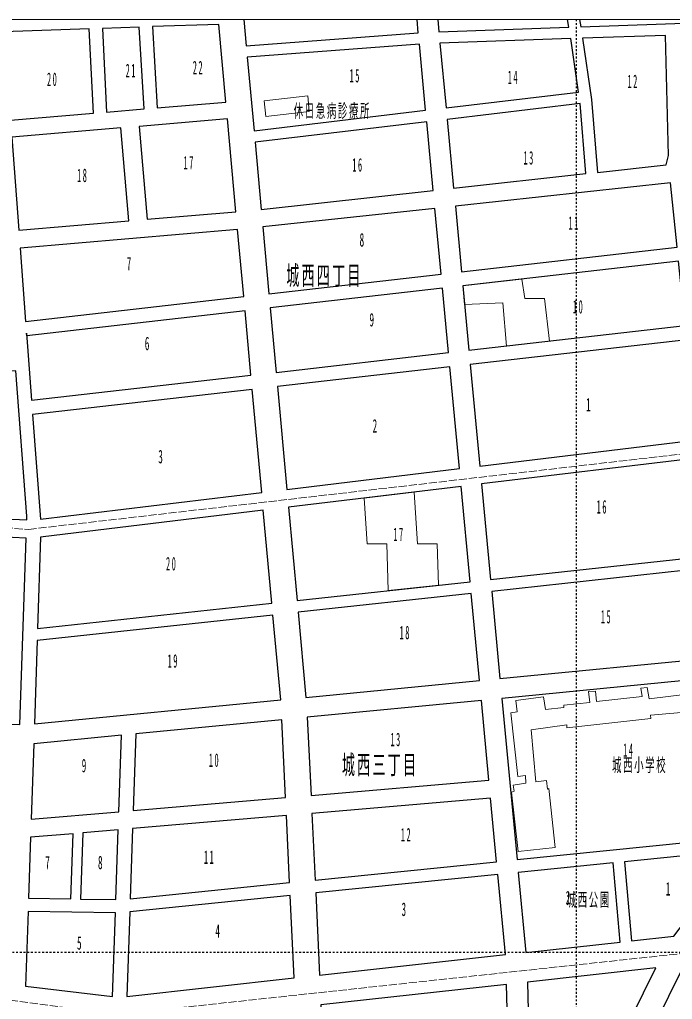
# Model space of a CAD drawing. Units: millimetres, scale not verified. Extents: x -69 to 81, y -68 to 83.
# Drawn here: x 0.8 to 35.8, y 30.9 to 83.5 of the extents above; entities that cross this region are included whole.
import ezdxf
from ezdxf.enums import TextEntityAlignment as Align

# ---------------------------------------------------------------- set-up
doc = ezdxf.new("R2010")
doc.units = ezdxf.units.MM
doc.header["$LTSCALE"] = 0.25
doc.linetypes.add('USER1', pattern=[0.70556, 0.35278, -0.35278])
doc.linetypes.add('USER3', pattern=[2.11668, 1.7639, -0.35278])
for name, color, linetype in [('0-0_01 グリッド', 7, 'USER1'), ('0-4_05 町名', 7, 'Continuous'), ('0-6_07 街区符号', 7, 'Continuous'), ('1-9_26 道路', 7, 'Continuous')]:
    doc.layers.add(name, color=color, linetype=linetype)
for name, color, linetype, lineweight in [('0-2_03 施設名・公園名', 7, 'Continuous', 18), ('0-C_13 町界', 30, 'USER3', 18), ('0-E_15 病院', 4, 'Continuous', 18), ('0-F_16 学校', 1, 'Continuous', 18), ('1-D_30 公園・緑地', 3, 'Continuous', 18)]:
    doc.layers.add(name, color=color, linetype=linetype, lineweight=lineweight)
doc.styles.add('ＭＳ ゴシック', font='')
doc.styles.get('ＭＳ ゴシック').set_extended_font_data('MS Gothic')

msp = doc.modelspace()

# ---------------------------------------------------------------- linework, layer by layer
at = {"layer": '0-0_01 グリッド'}
for p, q in [((30.6691, -66.6146), (30.6691, 83.4748)), ((80.6683, 33.3944), (-69.3363, 33.3944))]:
    msp.add_line(p, q, dxfattribs=at)
at = {"layer": '0-2_03 施設名・公園名'}
msp.add_lwpolyline([(-69.3363, -66.6146), (80.6683, -66.6146), (80.6683, 83.4748), (-69.3363, 83.4748)], close=True, dxfattribs=at)
at = {"layer": '0-C_13 町界'}
for points in [[(-3.0764, 61.9563), (-2.7527, 56.3876), (1.227, 56.1103), (38.1094, 60.3636)], [(40.7659, 38.601), (37.1502, 33.4352), (6.0324, 30.079), (-0.2932, 30.9105), (-5.15, 32.7009)]]:
    msp.add_lwpolyline(points, dxfattribs=at)
at = {"layer": '0-E_15 病院'}
msp.add_lwpolyline([(13.8921, 79.1206), (16.2415, 79.3772), (16.3038, 78.5373), (13.9846, 78.281)], close=True, dxfattribs=at)
at = {"layer": '0-F_16 学校'}
for points in [[(27.537, 38.8241), (27.178, 42.0127), (27.3186, 42.0564), (27.2672, 42.3834), (27.947, 42.495), (27.9156, 42.8946), (27.506, 42.844), (27.1263, 46.2629), (27.476, 46.3139), (27.3944, 46.9337), (28.894, 47.128), (28.9957, 46.4483), (29.9754, 46.5509), (29.9851, 46.6708), (31.3749, 46.8148), (31.3032, 47.415), (31.6734, 47.4257), (31.7345, 46.8658), (34.184, 47.1426), (34.1223, 47.5855), (34.462, 47.6165), (34.5544, 47.0136), (36.4526, 47.2458)], [(37.3452, 46.3785), (34.6367, 46.1337), (34.6574, 45.9639), (30.1487, 45.4514), (30.148, 45.6214), (28.219, 45.346), (28.4768, 42.5567)], [(28.4768, 42.5567), (29.0566, 42.6287), (29.0976, 42.1584), (29.1776, 42.2087), (29.5067, 39.0396), (27.537, 38.8241)]]:
    msp.add_lwpolyline(points, dxfattribs=at)
at = {"layer": '1-9_26 道路'}
for points in [[(11.4521, 83.2199), (7.8881, 83.0971), (8.1505, 78.7378), (11.8348, 79.0468)], [(4.7221, 78.45), (4.499, 82.98), (-0.095, 82.8215), (0.2629, 78.0757)], [(7.1843, 83.0726), (5.2037, 83.0042), (5.4245, 78.5091), (7.4482, 78.6789)], [(35.5962, 76.1753), (35.4422, 82.627), (30.9838, 82.473), (31.4655, 79.1838), (31.7841, 75.2755), (35.4671, 75.6806)], [(22.5578, 78.6064), (22.222, 82.1569), (12.985, 81.4522), (13.3466, 77.5098)], [(30.3568, 82.4513), (23.3274, 82.2093), (23.6557, 78.7373), (30.7764, 79.5848)], [(30.8584, 78.9667), (23.7143, 78.1163), (24.0633, 74.4257), (31.1654, 75.2073)], [(7.1727, 77.7441), (7.6128, 72.7564), (12.374, 73.1634), (11.9175, 78.1421)], [(22.9643, 74.305), (22.6163, 77.9854), (13.4034, 76.8886), (13.7334, 73.2894)], [(6.6269, 72.6725), (6.1864, 77.6616), (0.3312, 77.1699), (0.7085, 72.1671)], [(36.0623, 71.2645), (35.7011, 74.7044), (24.1546, 73.4582), (24.487, 69.9424)], [(13.8201, 72.3426), (14.1482, 68.7616), (23.3884, 69.817), (23.0556, 73.3398)], [(0.7804, 71.2133), (1.0779, 67.2687), (12.7919, 68.6069), (12.4615, 72.2109)], [(36.142, 70.5), (24.559, 69.1769), (24.8856, 65.7227), (36.5043, 67.0497)], [(23.4607, 69.0517), (14.2185, 67.9961), (14.5355, 64.5405), (23.7873, 65.5973)], [(13.1788, 64.3856), (12.8618, 67.8409), (1.1454, 66.5028), (1.1247, 66.6475), (1.3967, 63.0398)], [(37.1482, 60.9121), (36.5844, 66.2854), (24.958, 64.9575), (25.4734, 59.5039)], [(23.8593, 64.8319), (14.6057, 63.7751), (15.1118, 58.2542), (24.3754, 59.3714)], [(-2.8321, 64.3312), (-2.488, 56.7931), (1.1386, 56.6241), (1.1452, 56.8262), (0.5581, 64.6137)], [(13.7558, 58.0904), (13.2487, 63.6201), (1.4547, 62.2729), (1.878, 56.6577)], [(25.5636, 58.5494), (26.0482, 53.4198), (37.801, 54.6912), (37.2481, 59.9586)], [(24.9497, 53.3008), (24.4657, 58.4168), (15.1993, 57.299), (15.6579, 52.2955)], [(13.8433, 57.1355), (1.8865, 55.6931), (1.7216, 50.7881), (14.3003, 52.1487)], [(-3.5596, 45.7105), (0.7689, 45.6318), (1.1055, 55.6421), (-2.5804, 55.8135)], [(37.8674, 54.0573), (26.1083, 52.7856), (26.5513, 48.0985), (38.3724, 49.2436)], [(25.451, 47.9919), (25.0091, 52.6669), (15.7159, 51.6614), (16.135, 47.0896)], [(14.3584, 51.5143), (1.7001, 50.1449), (1.5497, 45.6767), (14.7763, 46.958)], [(38.4833, 48.1881), (26.6513, 47.042), (27.4691, 38.3867), (39.3851, 39.5904)], [(25.9564, 42.6466), (25.5509, 46.9354), (16.2043, 46.03), (16.4058, 41.8341)], [(15.0338, 41.7174), (14.8331, 45.8972), (6.9962, 45.1378), (6.8546, 41.0212)], [(1.5136, 44.6072), (1.3776, 40.5551), (6.0877, 40.9561), (6.2286, 45.0635)], [(26.047, 41.6852), (16.452, 40.8686), (16.6239, 37.2908), (26.3694, 38.2754)], [(6.8213, 40.049), (6.692, 36.2871), (15.2529, 37.152), (15.0801, 40.7518)], [(6.0543, 39.9835), (4.1608, 39.8226), (4.0225, 36.2683), (5.9254, 36.2366)], [(1.3451, 39.5834), (1.2352, 36.3148), (3.5005, 36.2771), (3.6368, 39.778)], [(39.3918, 38.8945), (33.2435, 38.2734), (33.6156, 34.0321), (35.8852, 34.2825)], [(32.9965, 33.9635), (32.6242, 38.2107), (27.5342, 37.6965), (27.9399, 33.4061)], [(26.4346, 37.5854), (16.657, 36.5975), (16.8688, 32.1848), (26.8411, 33.2848)], [(39.6302, 37.2531), (36.9305, 33.702), (34.2822, 28.368), (33.5635, 26.9303), (32.9202, 24.8496), (32.5238, 23.0036), (32.4649, 21.0045), (33.351, 6.8825), (42.4223, 7.8006), (41.1483, 21.6283), (36.8161, 21.3573), (36.1105, 28.0014), (40.5313, 28.3249)], [(6.6679, 35.5882), (6.5116, 31.0427), (15.4984, 32.0339), (15.2862, 36.4588)], [(1.0762, 31.5871), (5.747, 31.0438), (5.9011, 35.53), (1.2114, 35.6082)], [(28.0217, 31.8076), (28.1797, 25.7335), (31.6901, 25.4217), (32.2113, 27.1067), (32.9302, 28.5443), (34.9281, 32.5693)], [(27.0652, 25.7359), (26.9103, 31.6851), (16.936, 30.5847), (17.1248, 25.1785)]]:
    msp.add_lwpolyline(points, close=True, dxfattribs=at)
for points in [[(12.7998, 83.4748), (12.9297, 82.0587), (22.1645, 82.7631), (22.0973, 83.4748)], [(23.2079, 83.4748), (23.2695, 82.8213), (30.2562, 83.0623), (30.1825, 83.4748)], [(30.8154, 83.4748), (30.8853, 83.0842), (37.4541, 83.3105), (37.4968, 83.4748)]]:
    msp.add_lwpolyline(points, dxfattribs=at)
at = {"layer": '1-D_30 公園・緑地'}
for points in [[(7.4482, 78.6789), (5.4245, 78.5091), (5.2037, 83.0042), (7.1843, 83.0726)], [(28.9371, 68.5118), (27.8788, 68.5118), (27.7208, 69.5383), (24.559, 69.1769), (24.6524, 68.1911), (26.7029, 68.2765), (26.9079, 65.9537), (29.2072, 66.2165)], [(23.1751, 55.3415), (22.1168, 55.3415), (21.9401, 58.1121), (19.256, 57.7884), (19.412, 55.3415), (20.4704, 55.3415), (20.5544, 52.8252), (23.2492, 53.1166)], [(5.9254, 36.2366), (4.0225, 36.2683), (4.1608, 39.8226), (6.0543, 39.9835)], [(27.9399, 33.4061), (27.5342, 37.6965), (32.6242, 38.2107), (32.9965, 33.9635)]]:
    msp.add_lwpolyline(points, close=True, dxfattribs=at)

# ---------------------------------------------------------------- texts
at = {"layer": '0-2_03 施設名・公園名', "char_height": 0.7244, "attachment_point": 7, "style": 'ＭＳ ゴシック'}
for s, insert in [('\\T1.17;\\W0.5;休日急病診療所', (15.4756, 78.1356)), ('\\T1.17;\\W0.5;城西小学校', (32.5672, 43.0242)), ('\\T1.17;\\W0.5;城西公園', (30.1301, 35.7901))]:
    msp.add_mtext(s, dxfattribs=dict(at, insert=insert))
at = {"layer": '0-4_05 町名', "char_height": 1.028, "attachment_point": 7, "style": 'ＭＳ ゴシック'}
for s, insert in [('\\T1.17;\\W0.5;城西四丁目', (15.077, 69.1101)), ('\\T1.17;\\W0.5;城西三丁目', (18.0615, 42.8461))]:
    msp.add_mtext(s, dxfattribs=dict(at, insert=insert))
at = {"layer": '0-6_07 街区符号', "style": 'ＭＳ ゴシック', "width": 0.5}
for s, p in [('8', (19.0133, 71.0764)), ('7', (6.507, 69.7912)), ('9', (19.5452, 66.7877)), ('6', (7.4787, 65.5139)), ('1', (31.1778, 62.2285)), ('2', (19.7121, 61.0902)), ('3', (8.2018, 59.4403)), ('9', (4.0921, 42.8542)), ('7', (2.1368, 37.6486)), ('8', (4.9663, 37.6531)), ('1', (35.4563, 36.2406)), ('2', (30.0821, 35.7669)), ('3', (21.2641, 35.1423)), ('4', (11.2669, 33.974)), ('5', (3.8387, 33.3332))]:
    msp.add_text(s, height=0.7244, dxfattribs=at).set_placement(p, align=Align.BOTTOM_LEFT)
at = {"layer": '0-6_07 街区符号', "char_height": 0.7244, "attachment_point": 7, "style": 'ＭＳ ゴシック'}
for s, insert in [('\\T1.37;\\W0.45;21', (6.4525, 80.3801)), ('\\T1.37;\\W0.45;22', (10.0568, 80.5413)), ('\\T1.37;\\W0.45;20', (2.2283, 79.8993)), ('\\T1.37;\\W0.45;15', (18.4781, 80.0948)), ('\\T1.37;\\W0.45;14', (26.9684, 80.0187)), ('\\T1.37;\\W0.45;12', (33.3992, 79.7967)), ('\\T1.37;\\W0.45;13', (27.8135, 75.6837)), ('\\T1.37;\\W0.45;17', (9.5611, 75.4298)), ('\\T1.37;\\W0.45;16', (18.6217, 75.3053)), ('\\T1.37;\\W0.45;18', (3.8429, 74.7439)), ('\\T1.37;\\W0.45;11', (30.235, 72.2007)), ('\\T1.37;\\W0.45;10', (30.4695, 67.6876)), ('\\T1.37;\\W0.45;16', (31.7428, 56.9514)), ('\\T1.37;\\W0.45;17', (20.8268, 55.4812)), ('\\T1.37;\\W0.45;20', (8.6211, 53.897)), ('\\T1.37;\\W0.45;15', (31.9695, 51.0523)), ('\\T1.37;\\W0.45;18', (21.1618, 50.2019)), ('\\T1.37;\\W0.45;19', (8.7058, 48.6774)), ('\\T1.37;\\W0.45;13', (20.6697, 44.4627)), ('\\T1.37;\\W0.45;14', (33.1698, 43.9056)), ('\\T1.37;\\W0.45;10', (10.9209, 43.3535)), ('\\T1.37;\\W0.45;12', (21.2273, 39.3656)), ('\\T1.37;\\W0.45;11', (10.6557, 38.1574))]:
    msp.add_mtext(s, dxfattribs=dict(at, insert=insert))

doc.saveas('drawing.dxf')
